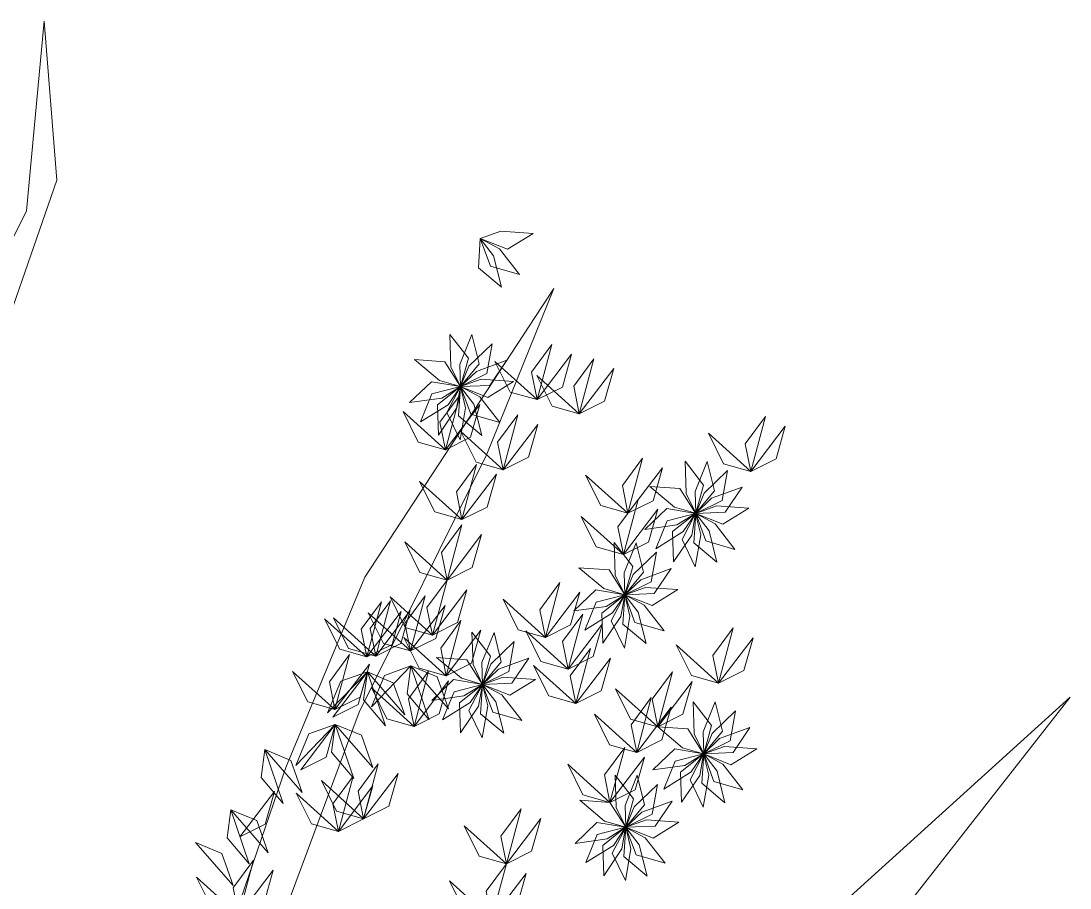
# Model space of a CAD drawing. Header units: inches. Extents: x 15 to 22798, y 21 to 21519.
# Drawn here: x 14838.7 to 14949.1, y 12552.5 to 12643.8 of the extents above; entities that cross this region are included whole.
import ezdxf

# ---------------------------------------------------------------- set-up
doc = ezdxf.new("R2010")
doc.units = ezdxf.units.IN
doc.header["$MEASUREMENT"] = 0
doc.layers.add('ARREDAMENTO', color=8, linetype='Continuous', lineweight=13)

msp = doc.modelspace()

# ---------------------------------------------------------------- linework, layer by layer
at = {"layer": 'ARREDAMENTO', "linetype": 'Continuous', "lineweight": 0}
for points in [[(14834.81, 12605.09), (14842.46, 12627.04), (14841.11, 12643.8), (14839.25, 12623.81), (14827.09, 12599.26)], [(14817.08, 12520.56), (14841.56, 12524.52), (14864.15, 12518.16), (14892.49, 12526.65), (14922.75, 12539.02), (14949.06, 12572.65), (14916.93, 12543.51), (14889.26, 12529.86), (14865.42, 12523.97), (14859.59, 12531.68), (14874.27, 12571.07), (14887.7, 12598.2), (14894.73, 12615.64), (14874.86, 12585.26), (14866.55, 12565.24), (14855.71, 12533.6), (14851.22, 12527.78), (14838.31, 12530.96)]]:
    msp.add_lwpolyline(points, dxfattribs=at)
at = {"layer": 'ARREDAMENTO', "lineweight": 0}
for points in [[(14892.57, 12621.45), (14889.17, 12621.69), (14887, 12620.9), (14889.87, 12619.77), (14892.57, 12621.45)], [(14889.23, 12615.77), (14888.4, 12619.08), (14886.99, 12620.9), (14886.8, 12617.82), (14889.23, 12615.77)], [(14891.13, 12617.12), (14889.03, 12619.81), (14886.99, 12620.9), (14888.07, 12618.01), (14891.13, 12617.12)], [(14883.8, 12610.82), (14883.92, 12607.41), (14884.92, 12605.33), (14885.75, 12608.3), (14883.8, 12610.82)], [(14886.13, 12610.8), (14884.85, 12607.64), (14884.92, 12605.33), (14886.89, 12607.71), (14886.13, 12610.8)], [(14888.25, 12609.83), (14885.8, 12607.46), (14884.93, 12605.33), (14887.69, 12606.7), (14888.25, 12609.83)], [(14892.98, 12603.95), (14892.4, 12606.85), (14894.53, 12609.74), (14892.98, 12603.95)], [(14880.09, 12608.17), (14882.7, 12605.98), (14884.91, 12605.33), (14883.26, 12607.94), (14880.09, 12608.17)], [(14889.79, 12608.09), (14886.59, 12606.92), (14884.93, 12605.32), (14888.01, 12605.45), (14889.79, 12608.09)], [(14892.98, 12603.95), (14895.64, 12605.27), (14896.61, 12608.72), (14892.98, 12603.95)], [(14897.41, 12602.47), (14896.83, 12605.37), (14898.95, 12608.26), (14897.41, 12602.47)], [(14892.98, 12603.95), (14890.13, 12604.75), (14888.53, 12607.97), (14892.98, 12603.95)], [(14897.41, 12602.47), (14900.07, 12603.79), (14901.04, 12607.24), (14897.41, 12602.47)], [(14879.57, 12603.64), (14882.95, 12604.11), (14884.91, 12605.33), (14881.87, 12605.84), (14879.57, 12603.64)], [(14890.5, 12605.86), (14887.1, 12606.1), (14884.93, 12605.32), (14887.79, 12604.18), (14890.5, 12605.86)], [(14897.41, 12602.47), (14894.56, 12603.27), (14892.96, 12606.49), (14897.41, 12602.47)], [(14880.72, 12601.61), (14883.61, 12603.41), (14884.91, 12605.32), (14881.92, 12604.55), (14880.72, 12601.61)], [(14882.6, 12600.22), (14884.5, 12603.05), (14884.91, 12605.32), (14882.49, 12603.4), (14882.6, 12600.22)], [(14884.87, 12599.72), (14885.46, 12603.08), (14884.91, 12605.32), (14883.48, 12602.58), (14884.87, 12599.72)], [(14887.16, 12600.19), (14886.33, 12603.49), (14884.92, 12605.31), (14884.72, 12602.24), (14887.16, 12600.19)], [(14889.05, 12601.54), (14886.95, 12604.23), (14884.92, 12605.32), (14886, 12602.42), (14889.05, 12601.54)], [(14883.33, 12598.67), (14882.75, 12601.58), (14884.87, 12604.47), (14883.33, 12598.67)], [(14883.33, 12598.67), (14880.48, 12599.48), (14878.88, 12602.69), (14883.33, 12598.67)], [(14883.33, 12598.67), (14885.99, 12599.99), (14886.96, 12603.44), (14883.33, 12598.67)], [(14889.41, 12596.56), (14888.83, 12599.47), (14890.96, 12602.36), (14889.41, 12596.56)], [(14915.47, 12596.39), (14914.88, 12599.29), (14917.01, 12602.18), (14915.47, 12596.39)], [(14889.41, 12596.56), (14886.56, 12597.37), (14884.96, 12600.58), (14889.41, 12596.56)], [(14889.41, 12596.56), (14892.07, 12597.88), (14893.05, 12601.34), (14889.41, 12596.56)], [(14915.47, 12596.39), (14912.61, 12597.19), (14911.01, 12600.41), (14915.47, 12596.39)], [(14915.47, 12596.39), (14918.12, 12597.71), (14919.1, 12601.16), (14915.47, 12596.39)], [(14885.07, 12591.33), (14884.49, 12594.23), (14886.62, 12597.12), (14885.07, 12591.33)], [(14902.54, 12591.99), (14901.96, 12594.9), (14904.08, 12597.79), (14902.54, 12591.99)], [(14908.55, 12597.47), (14908.67, 12594.06), (14909.67, 12591.99), (14910.5, 12594.96), (14908.55, 12597.47)], [(14910.88, 12597.45), (14909.6, 12594.29), (14909.67, 12591.99), (14911.64, 12594.36), (14910.88, 12597.45)], [(14885.07, 12591.33), (14887.73, 12592.65), (14888.7, 12596.1), (14885.07, 12591.33)], [(14902.54, 12591.99), (14899.69, 12592.8), (14898.09, 12596.01), (14902.54, 12591.99)], [(14902.54, 12591.99), (14905.19, 12593.31), (14906.17, 12596.77), (14902.54, 12591.99)], [(14913, 12596.49), (14910.55, 12594.12), (14909.68, 12591.98), (14912.44, 12593.35), (14913, 12596.49)], [(14885.07, 12591.33), (14882.22, 12592.13), (14880.62, 12595.34), (14885.07, 12591.33)], [(14904.84, 12594.82), (14907.45, 12592.63), (14909.66, 12591.99), (14908.01, 12594.59), (14904.84, 12594.82)], [(14914.55, 12594.74), (14911.34, 12593.58), (14909.68, 12591.98), (14912.76, 12592.11), (14914.55, 12594.74)], [(14902.06, 12587.64), (14901.48, 12590.55), (14903.6, 12593.44), (14902.06, 12587.64)], [(14915.25, 12592.52), (14911.85, 12592.76), (14909.68, 12591.98), (14912.54, 12590.84), (14915.25, 12592.52)], [(14902.06, 12587.64), (14899.21, 12588.45), (14897.61, 12591.66), (14902.06, 12587.64)], [(14902.06, 12587.64), (14904.72, 12588.96), (14905.69, 12592.42), (14902.06, 12587.64)], [(14904.32, 12590.29), (14907.7, 12590.77), (14909.66, 12591.98), (14906.62, 12592.5), (14904.32, 12590.29)], [(14905.47, 12588.26), (14908.36, 12590.07), (14909.66, 12591.98), (14906.67, 12591.21), (14905.47, 12588.26)], [(14907.35, 12586.88), (14909.25, 12589.7), (14909.66, 12591.97), (14907.24, 12590.06), (14907.35, 12586.88)], [(14909.62, 12586.37), (14910.21, 12589.73), (14909.66, 12591.97), (14908.24, 12589.24), (14909.62, 12586.37)], [(14911.91, 12586.84), (14911.08, 12590.15), (14909.67, 12591.97), (14909.47, 12588.89), (14911.91, 12586.84)], [(14913.8, 12588.19), (14911.7, 12590.88), (14909.67, 12591.97), (14910.75, 12589.08), (14913.8, 12588.19)], [(14883.51, 12584.96), (14882.92, 12587.87), (14885.05, 12590.76), (14883.51, 12584.96)], [(14883.51, 12584.96), (14886.16, 12586.28), (14887.14, 12589.74), (14883.51, 12584.96)], [(14883.51, 12584.96), (14880.65, 12585.77), (14879.05, 12588.98), (14883.51, 12584.96)], [(14901.08, 12588.9), (14901.2, 12585.49), (14902.21, 12583.42), (14903.04, 12586.39), (14901.08, 12588.9)], [(14903.42, 12588.88), (14902.14, 12585.72), (14902.21, 12583.41), (14904.18, 12585.79), (14903.42, 12588.88)], [(14905.54, 12587.91), (14903.09, 12585.55), (14902.21, 12583.41), (14904.98, 12584.78), (14905.54, 12587.91)], [(14897.37, 12586.25), (14899.99, 12584.06), (14902.2, 12583.41), (14900.55, 12586.02), (14897.37, 12586.25)], [(14907.08, 12586.17), (14903.88, 12585), (14902.21, 12583.41), (14905.3, 12583.54), (14907.08, 12586.17)], [(14881.96, 12579.17), (14881.38, 12582.07), (14883.51, 12584.96), (14881.96, 12579.17)], [(14881.96, 12579.17), (14884.62, 12580.49), (14885.6, 12583.94), (14881.96, 12579.17)], [(14893.85, 12578.92), (14893.26, 12581.83), (14895.39, 12584.72), (14893.85, 12578.92)], [(14896.86, 12581.72), (14900.24, 12582.19), (14902.2, 12583.41), (14899.16, 12583.92), (14896.86, 12581.72)], [(14907.78, 12583.95), (14904.38, 12584.19), (14902.21, 12583.4), (14905.08, 12582.27), (14907.78, 12583.95)], [(14875.06, 12576.87), (14874.48, 12579.78), (14876.61, 12582.67), (14875.06, 12576.87)], [(14876, 12576.96), (14875.42, 12579.87), (14877.54, 12582.76), (14876, 12576.96)], [(14881.96, 12579.17), (14879.11, 12579.97), (14877.51, 12583.18), (14881.96, 12579.17)], [(14879.66, 12577.5), (14879.07, 12580.4), (14881.2, 12583.29), (14879.66, 12577.5)], [(14893.85, 12578.92), (14890.99, 12579.73), (14889.4, 12582.94), (14893.85, 12578.92)], [(14893.85, 12578.92), (14896.5, 12580.24), (14897.48, 12583.7), (14893.85, 12578.92)], [(14898.01, 12579.69), (14900.9, 12581.5), (14902.2, 12583.4), (14899.21, 12582.64), (14898.01, 12579.69)], [(14899.88, 12578.31), (14901.79, 12581.13), (14902.2, 12583.4), (14899.78, 12581.49), (14899.88, 12578.31)], [(14902.16, 12577.8), (14902.75, 12581.16), (14902.2, 12583.4), (14900.77, 12580.67), (14902.16, 12577.8)], [(14904.44, 12578.27), (14903.62, 12581.58), (14902.21, 12583.4), (14902.01, 12580.32), (14904.44, 12578.27)], [(14906.34, 12579.62), (14904.24, 12582.31), (14902.21, 12583.4), (14903.28, 12580.51), (14906.34, 12579.62)], [(14875.06, 12576.87), (14877.72, 12578.19), (14878.69, 12581.65), (14875.06, 12576.87)], [(14879.66, 12577.5), (14876.81, 12578.3), (14875.21, 12581.51), (14879.66, 12577.5)], [(14876, 12576.96), (14878.65, 12578.28), (14879.63, 12581.74), (14876, 12576.96)], [(14879.66, 12577.5), (14882.31, 12578.82), (14883.29, 12582.27), (14879.66, 12577.5)], [(14875.06, 12576.87), (14872.21, 12577.68), (14870.61, 12580.89), (14875.06, 12576.87)], [(14876, 12576.96), (14873.15, 12577.77), (14871.55, 12580.98), (14876, 12576.96)], [(14883.42, 12574.89), (14882.84, 12577.8), (14884.97, 12580.69), (14883.42, 12574.89)], [(14896.24, 12575.59), (14895.65, 12578.49), (14897.78, 12581.38), (14896.24, 12575.59)], [(14883.42, 12574.89), (14886.08, 12576.22), (14887.05, 12579.67), (14883.42, 12574.89)], [(14886.12, 12579.46), (14886.24, 12576.06), (14887.24, 12573.98), (14888.07, 12576.95), (14886.12, 12579.46)], [(14888.45, 12579.44), (14887.17, 12576.28), (14887.24, 12573.98), (14889.21, 12576.36), (14888.45, 12579.44)], [(14896.24, 12575.59), (14893.38, 12576.4), (14891.78, 12579.61), (14896.24, 12575.59)], [(14896.24, 12575.59), (14898.89, 12576.91), (14899.87, 12580.36), (14896.24, 12575.59)], [(14912.07, 12574.12), (14911.48, 12577.03), (14913.61, 12579.92), (14912.07, 12574.12)], [(14883.42, 12574.89), (14880.57, 12575.7), (14878.97, 12578.91), (14883.42, 12574.89)], [(14890.57, 12578.48), (14888.12, 12576.11), (14887.25, 12573.98), (14890.01, 12575.35), (14890.57, 12578.48)], [(14912.07, 12574.12), (14914.72, 12575.44), (14915.7, 12578.89), (14912.07, 12574.12)], [(14871.7, 12571.33), (14871.12, 12574.24), (14873.24, 12577.13), (14871.7, 12571.33)], [(14871.7, 12571.33), (14871.12, 12574.24), (14873.24, 12577.13), (14871.7, 12571.33)], [(14897.06, 12571.96), (14896.47, 12574.87), (14898.6, 12577.76), (14897.06, 12571.96)], [(14912.07, 12574.12), (14909.22, 12574.93), (14907.62, 12578.14), (14912.07, 12574.12)], [(14871.7, 12571.33), (14874.35, 12572.65), (14875.33, 12576.11), (14871.7, 12571.33)], [(14871.7, 12571.33), (14874.35, 12572.65), (14875.33, 12576.11), (14871.7, 12571.33)], [(14882.41, 12576.81), (14885.02, 12574.62), (14887.23, 12573.98), (14885.58, 12576.58), (14882.41, 12576.81)], [(14892.11, 12576.73), (14888.91, 12575.57), (14887.25, 12573.97), (14890.33, 12574.1), (14892.11, 12576.73)], [(14897.06, 12571.96), (14894.2, 12572.77), (14892.6, 12575.98), (14897.06, 12571.96)], [(14897.06, 12571.96), (14899.71, 12573.29), (14900.69, 12576.74), (14897.06, 12571.96)], [(14871.7, 12571.33), (14868.85, 12572.14), (14867.25, 12575.35), (14871.7, 12571.33)], [(14871.7, 12571.33), (14868.85, 12572.14), (14867.25, 12575.35), (14871.7, 12571.33)], [(14875.12, 12575.3), (14872.32, 12574.31), (14870.94, 12571), (14875.12, 12575.3)], [(14871.49, 12570.53), (14874.14, 12571.85), (14875.12, 12575.3), (14871.49, 12570.53)], [(14875.12, 12575.3), (14874.73, 12572.37), (14877.04, 12569.62), (14875.12, 12575.3)], [(14875.12, 12575.3), (14877.85, 12574.16), (14879.06, 12570.78), (14875.12, 12575.3)], [(14879.71, 12575.93), (14876.92, 12574.93), (14875.54, 12571.62), (14879.71, 12575.93)], [(14879.71, 12575.93), (14879.32, 12572.99), (14881.64, 12570.25), (14879.71, 12575.93)], [(14880.03, 12569.56), (14879.45, 12572.47), (14881.57, 12575.36), (14880.03, 12569.56)], [(14879.71, 12575.93), (14882.45, 12574.79), (14883.65, 12571.41), (14879.71, 12575.93)], [(14905.68, 12569.51), (14905.09, 12572.42), (14907.22, 12575.31), (14905.68, 12569.51)], [(14880.03, 12569.56), (14882.69, 12570.88), (14883.66, 12574.34), (14880.03, 12569.56)], [(14881.89, 12572.28), (14885.27, 12572.76), (14887.23, 12573.97), (14884.19, 12574.49), (14881.89, 12572.28)], [(14883.04, 12570.26), (14885.93, 12572.06), (14887.23, 12573.97), (14884.24, 12573.2), (14883.04, 12570.26)], [(14884.92, 12568.87), (14886.82, 12571.7), (14887.23, 12573.97), (14884.81, 12572.05), (14884.92, 12568.87)], [(14887.19, 12568.37), (14887.78, 12571.72), (14887.23, 12573.96), (14885.8, 12571.23), (14887.19, 12568.37)], [(14889.48, 12568.83), (14888.65, 12572.14), (14887.24, 12573.96), (14887.04, 12570.88), (14889.48, 12568.83)], [(14891.37, 12570.19), (14889.27, 12572.87), (14887.24, 12573.96), (14888.32, 12571.07), (14891.37, 12570.19)], [(14892.82, 12574.51), (14889.42, 12574.75), (14887.25, 12573.97), (14890.11, 12572.83), (14892.82, 12574.51)], [(14905.68, 12569.51), (14908.33, 12570.84), (14909.31, 12574.29), (14905.68, 12569.51)], [(14880.03, 12569.56), (14877.18, 12570.37), (14875.58, 12573.58), (14880.03, 12569.56)], [(14905.68, 12569.51), (14902.82, 12570.32), (14901.22, 12573.53), (14905.68, 12569.51)], [(14903.46, 12566.81), (14902.87, 12569.72), (14905, 12572.61), (14903.46, 12566.81)], [(14903.46, 12566.81), (14906.11, 12568.13), (14907.09, 12571.59), (14903.46, 12566.81)], [(14909.39, 12572.16), (14909.51, 12568.76), (14910.51, 12566.68), (14911.34, 12569.65), (14909.39, 12572.16)], [(14911.72, 12572.15), (14910.44, 12568.99), (14910.51, 12566.68), (14912.48, 12569.06), (14911.72, 12572.15)], [(14903.46, 12566.81), (14900.61, 12567.62), (14899.01, 12570.83), (14903.46, 12566.81)], [(14913.84, 12571.18), (14911.39, 12568.81), (14910.52, 12566.68), (14913.28, 12568.05), (14913.84, 12571.18)], [(14871.75, 12569.77), (14868.96, 12568.77), (14867.58, 12565.46), (14871.75, 12569.77)], [(14868.12, 12564.99), (14870.78, 12566.31), (14871.75, 12569.77), (14868.12, 12564.99)], [(14871.75, 12569.77), (14871.36, 12566.83), (14873.68, 12564.09), (14871.75, 12569.77)], [(14871.75, 12569.77), (14874.49, 12568.62), (14875.69, 12565.24), (14871.75, 12569.77)], [(14905.68, 12569.51), (14908.29, 12567.32), (14910.5, 12566.68), (14908.85, 12569.29), (14905.68, 12569.51)], [(14915.38, 12569.44), (14912.18, 12568.27), (14910.52, 12566.67), (14913.6, 12566.8), (14915.38, 12569.44)], [(14900.65, 12561.55), (14900.07, 12564.46), (14902.2, 12567.35), (14900.65, 12561.55)], [(14905.16, 12564.98), (14908.54, 12565.46), (14910.5, 12566.67), (14907.46, 12567.19), (14905.16, 12564.98)], [(14916.09, 12567.21), (14912.69, 12567.45), (14910.52, 12566.67), (14913.38, 12565.53), (14916.09, 12567.21)], [(14864.33, 12567.12), (14863.94, 12564.19), (14866.25, 12561.44), (14864.33, 12567.12)], [(14864.33, 12567.12), (14867.06, 12565.98), (14868.27, 12562.6), (14864.33, 12567.12)], [(14900.65, 12561.55), (14903.31, 12562.87), (14904.28, 12566.33), (14900.65, 12561.55)], [(14906.31, 12562.96), (14909.2, 12564.76), (14910.5, 12566.67), (14907.51, 12565.9), (14906.31, 12562.96)], [(14908.19, 12561.57), (14910.09, 12564.4), (14910.5, 12566.67), (14908.08, 12564.75), (14908.19, 12561.57)], [(14910.46, 12561.07), (14911.05, 12564.43), (14910.5, 12566.67), (14909.07, 12563.93), (14910.46, 12561.07)], [(14912.75, 12561.53), (14911.92, 12564.84), (14910.51, 12566.66), (14910.31, 12563.59), (14912.75, 12561.53)], [(14914.64, 12562.89), (14912.54, 12565.57), (14910.51, 12566.66), (14911.59, 12563.77), (14914.64, 12562.89)], [(14874.73, 12559.84), (14874.15, 12562.74), (14876.27, 12565.63), (14874.73, 12559.84)], [(14900.65, 12561.55), (14897.8, 12562.36), (14896.2, 12565.57), (14900.65, 12561.55)], [(14874.73, 12559.84), (14871.88, 12560.64), (14870.28, 12563.86), (14874.73, 12559.84)], [(14872.08, 12558.51), (14871.49, 12561.42), (14873.62, 12564.31), (14872.08, 12558.51)], [(14874.73, 12559.84), (14877.39, 12561.16), (14878.36, 12564.61), (14874.73, 12559.84)], [(14901.19, 12564.43), (14901.31, 12561.03), (14902.31, 12558.95), (14903.14, 12561.92), (14901.19, 12564.43)], [(14903.52, 12564.41), (14902.24, 12561.25), (14902.32, 12558.95), (14904.28, 12561.32), (14903.52, 12564.41)], [(14872.08, 12558.51), (14874.73, 12559.84), (14875.71, 12563.29), (14872.08, 12558.51)], [(14905.64, 12563.45), (14903.19, 12561.08), (14902.32, 12558.94), (14905.08, 12560.32), (14905.64, 12563.45)], [(14861.71, 12557.94), (14864.37, 12559.26), (14865.34, 12562.72), (14861.71, 12557.94)], [(14872.08, 12558.51), (14869.23, 12559.32), (14867.63, 12562.53), (14872.08, 12558.51)], [(14897.48, 12561.78), (14900.09, 12559.59), (14902.31, 12558.95), (14900.65, 12561.55), (14897.48, 12561.78)], [(14907.19, 12561.7), (14903.99, 12560.54), (14902.32, 12558.94), (14905.4, 12559.07), (14907.19, 12561.7)], [(14860.75, 12560.78), (14860.36, 12557.84), (14862.67, 12555.1), (14860.75, 12560.78)], [(14860.75, 12560.78), (14863.48, 12559.64), (14864.69, 12556.26), (14860.75, 12560.78)], [(14889.75, 12555.09), (14889.16, 12557.99), (14891.29, 12560.88), (14889.75, 12555.09)], [(14889.75, 12555.09), (14892.4, 12556.41), (14893.38, 12559.86), (14889.75, 12555.09)], [(14896.97, 12557.25), (14900.34, 12557.73), (14902.3, 12558.94), (14899.26, 12559.46), (14896.97, 12557.25)], [(14907.89, 12559.48), (14904.49, 12559.72), (14902.32, 12558.94), (14905.19, 12557.8), (14907.89, 12559.48)], [(14889.75, 12555.09), (14886.89, 12555.89), (14885.29, 12559.11), (14889.75, 12555.09)], [(14898.12, 12555.22), (14901.01, 12557.03), (14902.3, 12558.94), (14899.31, 12558.17), (14898.12, 12555.22)], [(14899.99, 12553.84), (14901.9, 12556.67), (14902.3, 12558.94), (14899.89, 12557.02), (14899.99, 12553.84)], [(14902.27, 12553.34), (14902.86, 12556.69), (14902.31, 12558.93), (14900.88, 12556.2), (14902.27, 12553.34)], [(14904.55, 12553.8), (14903.72, 12557.11), (14902.31, 12558.93), (14902.12, 12555.85), (14904.55, 12553.8)], [(14906.45, 12555.16), (14904.35, 12557.84), (14902.31, 12558.93), (14903.39, 12556.04), (14906.45, 12555.16)], [(14857.05, 12557.33), (14859.79, 12556.19), (14860.99, 12552.81), (14857.05, 12557.33)], [(14861.59, 12549.67), (14861.01, 12552.58), (14863.14, 12555.47), (14861.59, 12549.67)], [(14888.2, 12549.29), (14887.62, 12552.2), (14889.75, 12555.09), (14888.2, 12549.29)], [(14861.59, 12549.67), (14864.25, 12550.99), (14865.22, 12554.44), (14861.59, 12549.67)], [(14888.2, 12549.29), (14890.86, 12550.61), (14891.83, 12554.06), (14888.2, 12549.29)], [(14861.59, 12549.67), (14858.74, 12550.48), (14857.14, 12553.69), (14861.59, 12549.67)], [(14888.2, 12549.29), (14885.35, 12550.1), (14883.75, 12553.31), (14888.2, 12549.29)]]:
    msp.add_lwpolyline(points, dxfattribs=at)

doc.saveas('drawing.dxf')
